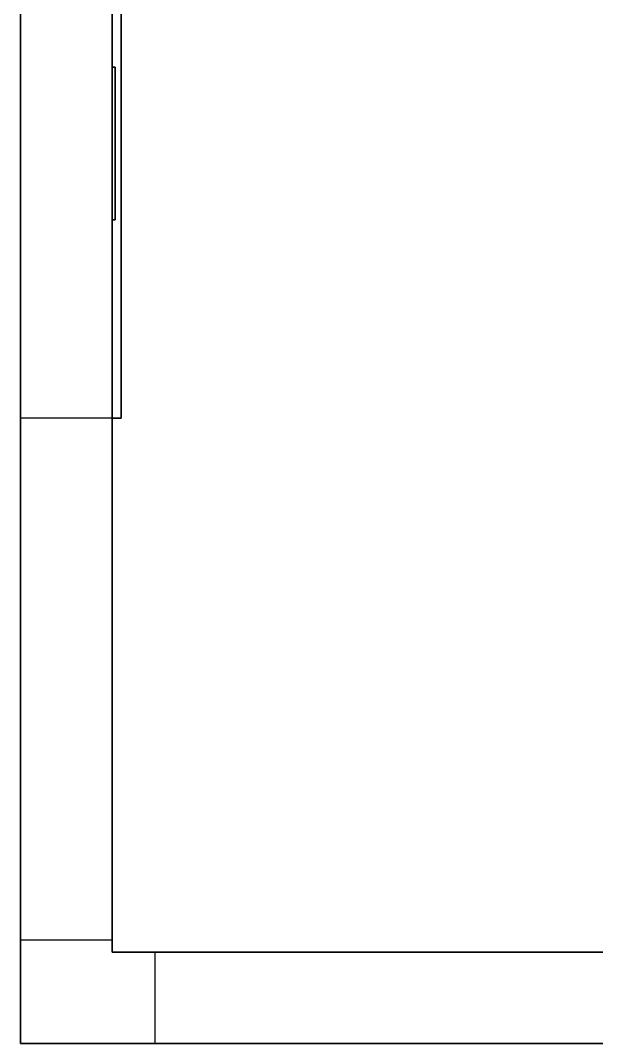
# Model space of a CAD drawing. Extents: x 0 to 2808, y -3840 to 0.
# Drawn here: x 0 to 943, y -3840 to -2164 of the extents above; entities that cross this region are included whole.
import ezdxf

# ---------------------------------------------------------------- set-up
doc = ezdxf.new("R2010")
doc.units = 0
for name, color, linetype in [('LAYER0', 7, 'CONTINUOUS'), ('LAYER1', 7, 'CONTINUOUS'), ('LAYER2', 2, 'CONTINUOUS'), ('LAYER529', 2, 'CONTINUOUS')]:
    doc.layers.add(name, color=color, linetype=linetype)

msp = doc.modelspace()

# ---------------------------------------------------------------- linework, layer by layer
at = {"layer": 'LAYER0', "invisible_edges": 1}
for points in [[(2790, 0), (0, -3840), (0, 0), (2790, 0)], [(0, 0, 5), (0, -3840), (0, -3840, 5), (0, 0, 5)], [(0, -3840), (0, 0, 5), (0, 0), (0, -3840)], [(2790, -3840, 5), (0, 0, 5), (0, -3840, 5), (2790, -3840, 5)], [(0, 0, 5), (2790, -3840, 5), (2790, 0, 5), (0, 0, 5)], [(0, -3840), (2790, 0), (2790, -3840), (0, -3840)], [(2790, -3840, 5), (0, -3840), (2790, -3840), (2790, -3840, 5)], [(0, -3840), (2790, -3840, 5), (0, -3840, 5), (0, -3840)]]:
    msp.add_3dface(points, dxfattribs=at)
at = {"layer": 'LAYER1'}
for points, invisible_edges in [([(0, 0, 5), (150, -150.0002, 5), (0, -2815, 5), (0, 0, 5)], 3), ([(0, -2815, 5), (0, 0, 2670), (0, 0, 5), (0, -2815, 5)], 1), ([(0, -2815, 2225), (0, 0, 2670), (0, -2815, 5), (0, -2815, 2225)], 3), ([(0, -3670, 2225), (0, 0, 2670), (0, -2815, 2225), (0, -3670, 2225)], 3), ([(0, -3670, 2225), (0, -3840, 2670), (0, 0, 2670), (0, -3670, 2225)], 5), ([(150, -2815, 5), (0, -2815, 5), (150, -150.0002, 5), (150, -2815, 5)], 2), ([(150, -150.0002, 2670), (150, -2815, 2225), (150, -1309, 305), (150, -150.0002, 2670)], 7), ([(150, -150.0002, 2670), (150, -3670, 2225), (150, -2815, 2225), (150, -150.0002, 2670)], 5), ([(150, -3690, 2670), (150, -3670, 2225), (150, -150.0002, 2670), (150, -3690, 2670)], 3), ([(150, -1309, 225), (150, -2815, 5), (150, -150.0002, 5), (150, -1309, 225)], 5), ([(150, -1309, 305), (150, -2815, 2225), (150, -1309, 225), (150, -1309, 305)], 3), ([(150, -2815, 5), (150, -1309, 225), (150, -2815, 2225), (150, -2815, 5)], 3), ([(0, -3840, 5), (150, -3670, 5), (150, -3690, 5), (0, -3840, 5)], 5), ([(150, -3670, 5), (0, -3840, 5), (0, -3670, 5), (150, -3670, 5)], 1), ([(0, -3670, 5), (0, -3840, 5), (0, -3670, 2225), (0, -3670, 5)], 2), ([(0, -3840, 2670), (0, -3670, 2225), (0, -3840, 5), (0, -3840, 2670)], 3), ([(150, -3690, 2670), (150, -3670, 5), (150, -3670, 2225), (150, -3690, 2670)], 5), ([(150, -3670, 5), (150, -3690, 2670), (150, -3690, 5), (150, -3670, 5)], 1), ([(0, -3840, 5), (150, -3690, 5), (220, -3840, 5), (0, -3840, 5)], 3), ([(220, -3840, 5), (150, -3690, 5), (220, -3690, 5), (220, -3840, 5)], 1), ([(2640, -3690, 2670), (950, -3690, 2225), (150, -3690, 2670), (2640, -3690, 2670)], 3), ([(220, -3690, 2225), (150, -3690, 2670), (950, -3690, 2225), (220, -3690, 2225)], 3), ([(220, -3690, 5), (150, -3690, 2670), (220, -3690, 2225), (220, -3690, 5)], 3), ([(150, -3690, 2670), (220, -3690, 5), (150, -3690, 5), (150, -3690, 2670)], 1), ([(0, -3840, 2670), (220, -3840, 2225), (2790, -3840, 2670), (0, -3840, 2670)], 3), ([(0, -3840, 5), (220, -3840, 2225), (0, -3840, 2670), (0, -3840, 5)], 3), ([(220, -3840, 2225), (0, -3840, 5), (220, -3840, 5), (220, -3840, 2225)], 1), ([(950, -3840, 2225), (2790, -3840, 2670), (220, -3840, 2225), (950, -3840, 2225)], 3)]:
    msp.add_3dface(points, dxfattribs=dict(at, invisible_edges=invisible_edges))
at = {"layer": 'LAYER2', "invisible_edges": 1}
for points in [[(150.0002, -2240, 2355), (150.0002, -2490, 2255), (150.0002, -2490, 2355), (150.0002, -2240, 2355)], [(150.0002, -2490, 2255), (150.0002, -2240, 2355), (150.0002, -2240, 2255), (150.0002, -2490, 2255)], [(155.0002, -2240, 2255), (150.0002, -2490, 2255), (150.0002, -2240, 2255), (155.0002, -2240, 2255)], [(150.0002, -2490, 2255), (155.0002, -2240, 2255), (155.0002, -2490, 2255), (150.0002, -2490, 2255)], [(150.0002, -2240, 2355), (155.0002, -2240, 2255), (150.0002, -2240, 2255), (150.0002, -2240, 2355)], [(155.0002, -2240, 2255), (150.0002, -2240, 2355), (155.0002, -2240, 2355), (155.0002, -2240, 2255)], [(155.0002, -2490, 2355), (150.0002, -2240, 2355), (150.0002, -2490, 2355), (155.0002, -2490, 2355)], [(150.0002, -2240, 2355), (155.0002, -2490, 2355), (155.0002, -2240, 2355), (150.0002, -2240, 2355)], [(155.0002, -2240, 2255), (155.0002, -2490, 2355), (155.0002, -2490, 2255), (155.0002, -2240, 2255)], [(155.0002, -2490, 2355), (155.0002, -2240, 2255), (155.0002, -2240, 2355), (155.0002, -2490, 2355)], [(155.0002, -2490, 2355), (150.0002, -2490, 2255), (155.0002, -2490, 2255), (155.0002, -2490, 2355)], [(150.0002, -2490, 2255), (155.0002, -2490, 2355), (150.0002, -2490, 2355), (150.0002, -2490, 2255)]]:
    msp.add_3dface(points, dxfattribs=at)
at = {"layer": 'LAYER529'}
for points, invisible_edges in [([(150.0002, -150, 5), (165.0002, -165, 5), (150.0002, -2815, 5), (150.0002, -150, 5)], 3), ([(150.0002, -150, 55), (150.0002, -2815, 5), (150.0002, -2815, 55), (150.0002, -150, 55)], 1), ([(150.0002, -2815, 5), (150.0002, -150, 55), (150.0002, -150, 5), (150.0002, -2815, 5)], 1), ([(165.0002, -2815, 55), (150.0002, -150, 55), (150.0002, -2815, 55), (165.0002, -2815, 55)], 1), ([(150.0002, -150, 55), (165.0002, -2815, 55), (165.0002, -165, 55), (150.0002, -150, 55)], 5), ([(165.0002, -2815, 5), (150.0002, -2815, 5), (165.0002, -165, 5), (165.0002, -2815, 5)], 2), ([(165.0002, -165, 5), (165.0002, -2815, 55), (165.0002, -2815, 5), (165.0002, -165, 5)], 1), ([(165.0002, -2815, 55), (165.0002, -165, 5), (165.0002, -165, 55), (165.0002, -2815, 55)], 1), ([(165.0002, -2815, 55), (150.0002, -2815, 5), (165.0002, -2815, 5), (165.0002, -2815, 55)], 1), ([(150.0002, -2815, 5), (165.0002, -2815, 55), (150.0002, -2815, 55), (150.0002, -2815, 5)], 1)]:
    msp.add_3dface(points, dxfattribs=dict(at, invisible_edges=invisible_edges))

# ---------------------------------------------------------------- meshes
at = {"layer": 'LAYER1'}
mesh = msp.add_polymesh((5, 2), dxfattribs=at)
for k, corner in enumerate([(2640, -3690, 2670), (2640, -150.0002, 2670), (150, -3690, 2670), (2640, -3690, 2670), (150, -150.0002, 2670), (150, -3690, 2670), (2640, -150.0002, 2670), (150, -150.0002, 2670), (2790, 0, 2670), (0, 0, 2670)]):
    mesh.set_mesh_vertex(divmod(k, 2), corner)

doc.saveas('drawing.dxf')
